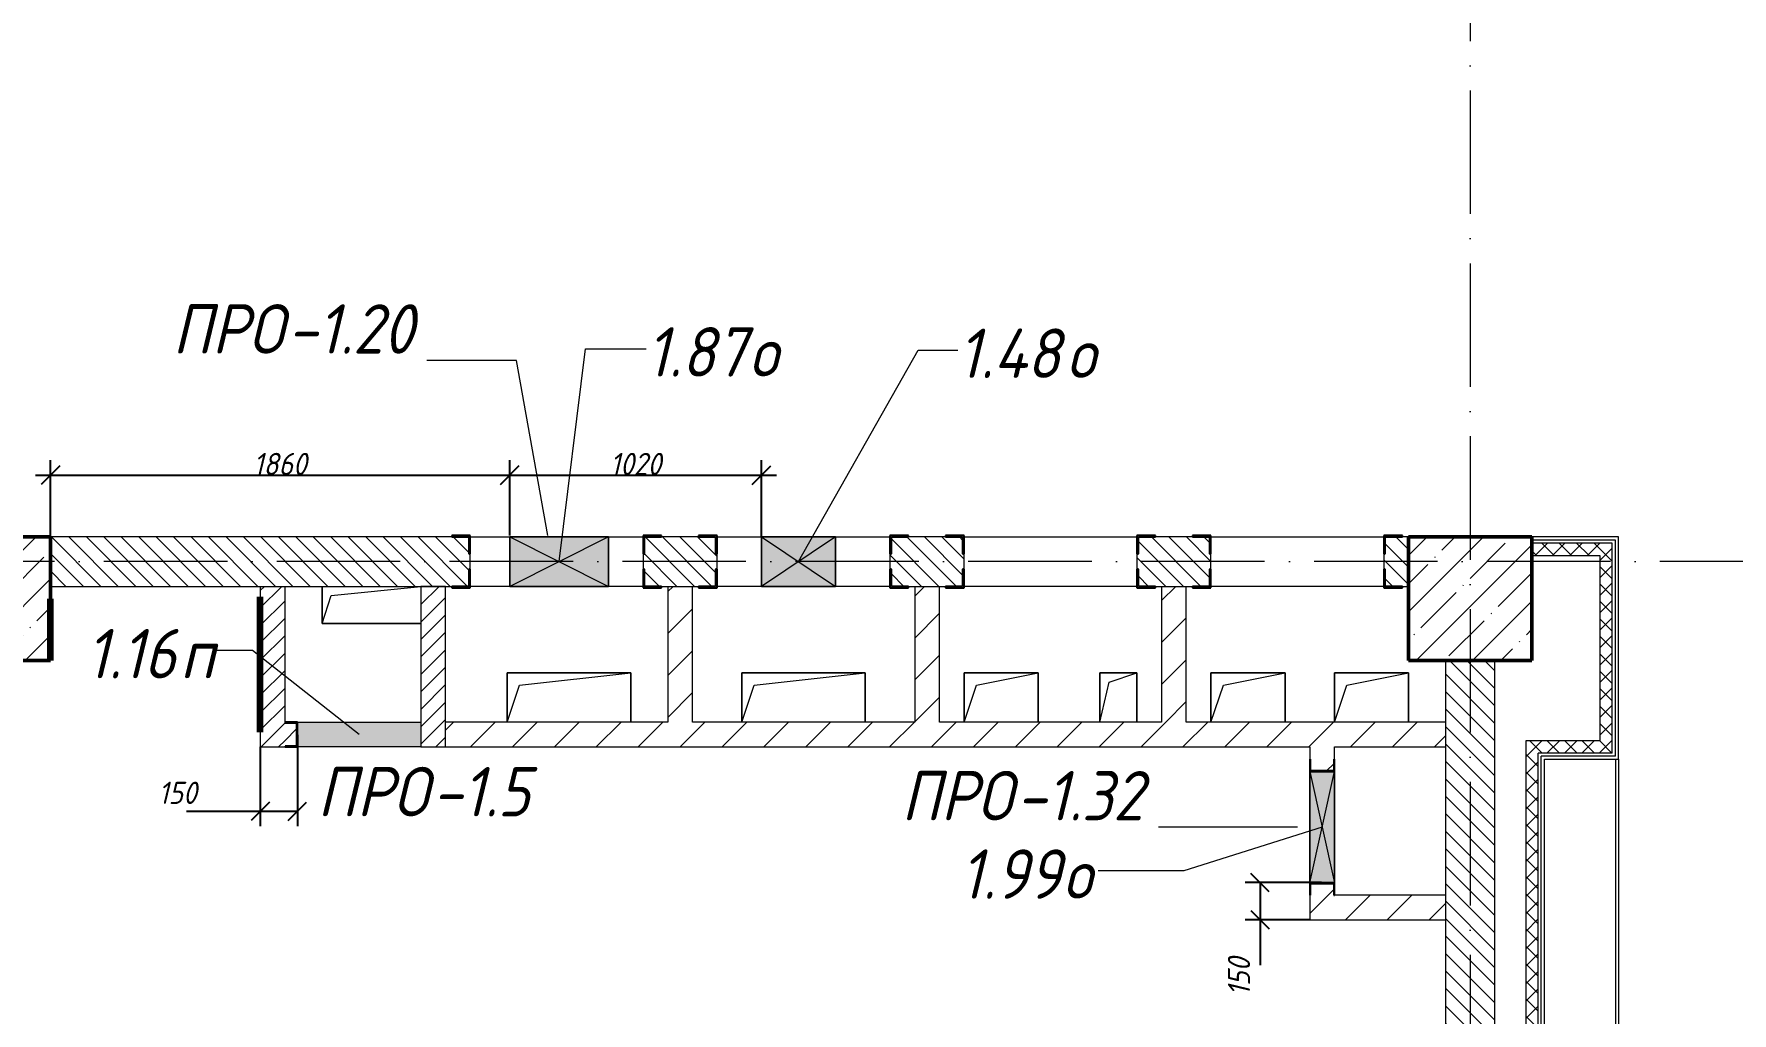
# Model space of a CAD drawing. Header units: millimetres. Extents: x -401725 to 250493, y 305116 to 802890.
# Drawn here: x -127832 to -120955, y 520269 to 524234 of the extents above; entities that cross this region are included whole.
import ezdxf

# ---------------------------------------------------------------- set-up
doc = ezdxf.new("R2010")
doc.units = ezdxf.units.MM
doc.linetypes.add('50_200_ШТРИХ_1Т_ш5_п1_п1_', pattern=[700, 500, -100, 0, -100])
for name, color, linetype, lineweight in [('20.5.1) СТ-6.1 Замена плитки Дм. монт штук', 170, 'Continuous', 211), ('A-____-____-DIMS', 7, 'Continuous', 9), ('A-DETL-GENF-OTLN', 7, 'Continuous', 9), ('A-FLOR-____-OTLN', 7, 'Continuous', 9), ('A-GENM-____-IDEN', 7, 'Continuous', 9), ('A-GENM-____-MCUT', 7, 'Continuous', 25), ('A-GENM-____-OTLN', 7, 'Continuous', 9), ('A-GENM-____-OTLN-1', 7, 'Continuous', 25), ('A-GLAZ-____-IDEN', 7, 'Continuous', 9), ('A-GLAZ-____-OTLN', 7, 'Continuous', 9), ('A-WALL-____-MCUT', 7, 'Continuous', 13), ('A-WALL-____-MCUT-1', 7, 'Continuous', 9), ('A-WALL-____-PATT-1', 7, 'Continuous', 9), ('A-WALL-FNSH-MCUT-1', 7, 'Continuous', 9), ('I-WALL-____-OTLN', 7, 'Continuous', 9), ('S-COLS-____-MCUT', 7, 'Continuous', 50), ('S-COLS-____-OTLN', 7, 'Continuous', 9), ('S-GRID-____-OTLN-1', 7, '50_200_ШТРИХ_1Т_ш5_п1_п1_', 9)]:
    doc.layers.add(name, color=color, linetype=linetype, lineweight=lineweight)
doc.layers.add('A-WALL-____-PATT-3', color=9, linetype='Continuous', lineweight=9, true_color=0x808080)
doc.styles.add('ISOCPEUR_I_11', font='isocpeui.ttf', dxfattribs={"width": 0.9, "height": 200})
doc.styles.add('ISOCPEUR_I_7', font='isocpeui.ttf', dxfattribs={"width": 0.9, "height": 90})
doc.dimstyles.new('ISO-1_8_0_9К_СРЕДНИЙ_Кладочные_1', dxfattribs={"dimscale": 304.8, "dimtxt": 89.638306, "dimasz": 0.246063, "dimexe": 0.19685, "dimexo": 0, "dimgap": 0, "dimtad": 1, "dimdec": 3, "dimrnd": 0.001, "dimdsep": 46, "dimtxsty": 'ISOCPEUR_I_7', "dimblk1": 'OBLIQUE', "dimblk2": 'OBLIQUE', "dimsah": 1, "dimcen": 0.09, "dimdle": 0.19685, "dimazin": 0, "dimtfac": 1, "dimtdec": 4, "dimtix": 1, "dimtmove": 0, "dimatfit": 3, "dimfxl": 1, "dimtvp": 1, "dimtolj": 1, "dimtzin": 0, "dimarcsym": 2})
doc.dimstyles.new('ISO-1_8_0_9К_СРЕДНИЙ_Кладочные_2', dxfattribs={"dimscale": 304.8, "dimtxt": 89.638306, "dimasz": 0.246063, "dimexe": 0.19685, "dimexo": 0, "dimgap": 0, "dimtad": 1, "dimdec": 3, "dimrnd": 0.001, "dimdsep": 46, "dimtxsty": 'ISOCPEUR_I_7', "dimblk1": 'OBLIQUE', "dimblk2": 'OBLIQUE', "dimsah": 1, "dimcen": 0.09, "dimdle": 0.19685, "dimazin": 0, "dimtfac": 1, "dimtdec": 4, "dimtix": 1, "dimtmove": 1, "dimatfit": 3, "dimfxl": 1, "dimtvp": 1, "dimtolj": 1, "dimtzin": 0, "dimarcsym": 2})
pattern_1 = [(45, (-176515.07, 459015.94), (-84.85281, 84.85281), [])]
pattern_2 = [(45, (-176515.067, 459015.94), (-35.35534, 35.35534), [])]
pattern_3 = [(135, (-176515.067, 459015.94), (-35.35534, -35.35534), [])]
pattern_4 = [(45, (-176515.067, 459015.94), (-35.35534, 35.35534), []), (135, (-176515.067, 459015.94), (-35.35534, -35.35534), [])]

# ---------------------------------------------------------------- blocks, each defined once
blk = doc.blocks.new('BSC_Колонна _Прямоугольная - 500х500-V23-АР1_План отверстий 1 этажа в осях 1-64_Ю-ЯЯ')
at = {"layer": 'S-COLS-____-OTLN'}
h = blk.add_hatch(dxfattribs=at)
h.set_pattern_fill('FP_29', color=256, style=0, pattern_type=2)
h.set_pattern_definition([(45, (-54500, -62931.04), (-114.04925, 114.04925), []), (45, (-54385.95, -62931.04), (-114.04925, 114.04925), [201.613, -40.323, 3.353, -36.97])])
h.paths.add_polyline_path([(-250, -250), (250, -250), (250, 250), (-250, 250), (-250, -56.5)], flags=0)
at = {"layer": 'S-COLS-____-MCUT'}
for p, q in [((250, 250), (-250, 250)), ((-250, 250), (-250, -250)), ((250, -250), (250, 250)), ((-250, -250), (250, -250))]:
    blk.add_line(p, q, dxfattribs=at)
blk = doc.blocks.new('BSC_Колонна _Прямоугольная - 500х500-V51-АР1_План отверстий 1 этажа в осях 1-64_Ю-ЯЯ')
at = {"layer": 'S-COLS-____-OTLN'}
h = blk.add_hatch(dxfattribs=at)
h.set_pattern_fill('FP_58', color=256, style=0, pattern_type=2)
h.set_pattern_definition([(45, (-48500, -62931.04), (-114.04925, 114.04925), []), (45, (-48385.95, -62931.04), (-114.04925, 114.04925), [201.613, -40.323, 3.353, -36.97])])
h.paths.add_polyline_path([(-250, -250), (250, -250), (250, 250), (-250, 250)], flags=0)
at = {"layer": 'S-COLS-____-MCUT'}
for p, q in [((250, 250), (-250, 250)), ((-250, 250), (-250, -250)), ((250, -250), (250, 250)), ((-250, -250), (250, -250))]:
    blk.add_line(p, q, dxfattribs=at)
blk = doc.blocks.new('Фахверк_СКБ_Уголок - 200_4010-27904266-АР1_План отверстий 1 этажа в осях 1-64_Ю-ЯЯ')
at = {"layer": 'A-GENM-____-MCUT'}
for p, q in [((125, 156), (50, 156)), ((50, 156), (50, 150)), ((50, 150), (119, 150)), ((119, 150), (119, 81)), ((125, 81), (125, 156)), ((119, 81), (125, 81)), ((125, 19), (119, 19)), ((119, 19), (119, -50)), ((125, -56), (125, 19)), ((119, -50), (50, -50)), ((50, -50), (50, -56)), ((50, -56), (125, -56))]:
    blk.add_line(p, q, dxfattribs=at)
blk = doc.blocks.new('Фахверк_СКБ_Уголок - 200_4010_1-27904659-АР1_План отверстий 1 этажа в осях 1-64_Ю-ЯЯ')
at = {"layer": 'A-GENM-____-MCUT'}
for p, q in [((125, 156), (50, 156)), ((50, 156), (50, 150)), ((50, 150), (119, 150)), ((119, 150), (119, 81)), ((125, 81), (125, 156)), ((119, 81), (125, 81)), ((125, 19), (119, 19)), ((119, 19), (119, -50)), ((125, -56), (125, 19)), ((119, -50), (50, -50)), ((50, -50), (50, -56)), ((50, -56), (125, -56))]:
    blk.add_line(p, q, dxfattribs=at)
blk = doc.blocks.new('154_Стойка_СКБ_Уголок - СМ-2230_200-28216496-АР1_План отверстий 1 этажа в осях 1-64_Ю-ЯЯ')
at = {"layer": 'A-GENM-____-MCUT'}
for p, q in [((125, 156), (125, 81)), ((200, 156), (125, 156)), ((131, 81), (131, 150)), ((131, 150), (200, 150)), ((200, 150), (200, 156)), ((125, 81), (131, 81)), ((131, 19), (125, 19)), ((125, 19), (125, -56)), ((131, -50), (131, 19)), ((125, -56), (200, -56)), ((200, -50), (131, -50)), ((200, -56), (200, -50))]:
    blk.add_line(p, q, dxfattribs=at)
blk = doc.blocks.new('AR_Отверстие Ниша - Лючок-32403342-АР1_План отверстий 1 этажа в осях 1-64_Ю-ЯЯ')
at = {"layer": 'A-GLAZ-____-OTLN'}
blk.add_hatch(color=256, dxfattribs=at).paths.add_polyline_path([(-250, 50), (-250, -50), (250, -50), (250, 50)], flags=0)
for p, q in [((-250, 50), (250, 50)), ((-250, -50), (-250, 50)), ((250, -50), (-250, -50))]:
    blk.add_line(p, q, dxfattribs=at)
blk = doc.blocks.new('154_Фахверк_СКБ_Швеллер - Тип_100_4010_1-28088705-АР1_План отверстий 1 этажа в осях 1-64_Ю-ЯЯ')
at = {"layer": 'A-GENM-____-MCUT'}
for p, q in [((175, 50), (125, 50)), ((125, 50), (125, -50)), ((128, 47), (175, 47)), ((128, -47), (128, 47)), ((175, 47), (175, 50)), ((125, -50), (175, -50)), ((175, -47), (128, -47)), ((175, -50), (175, -47))]:
    blk.add_line(p, q, dxfattribs=at)
blk = doc.blocks.new('AR_Отверстие прямоугольное _в плите_ - AR_Отверстие прямоугольное _в плите_-V177-АР1_План отверстий 1 этажа в осях 1-64_Ю-ЯЯ')
at = {"layer": 'A-GENM-____-OTLN'}
for p, q in [((250, 100), (-250, 100)), ((-250, 100), (-250, -100)), ((-200, 50), (250, 100)), ((250, -100), (250, 100)), ((-250, -100), (-200, 50))]:
    blk.add_line(p, q, dxfattribs=at)
blk = doc.blocks.new('AR_Отверстие прямоугольное _в плите_ - AR_Отверстие прямоугольное _в плите_-30423629-АР1_План отверстий 1 этажа в осях 1-64_Ю-ЯЯ')
at = {"layer": 'A-GENM-____-OTLN'}
for p, q in [((150, 100), (-150, 100)), ((-150, 100), (-150, -100)), ((-100, 50), (150, 100)), ((150, -100), (150, 100)), ((-150, -100), (-100, 50))]:
    blk.add_line(p, q, dxfattribs=at)
blk = doc.blocks.new('AR_Отверстие прямоугольное _в плите_ - AR_Отверстие прямоугольное _в плите_-30423631-АР1_План отверстий 1 этажа в осях 1-64_Ю-ЯЯ')
at = {"layer": 'A-GENM-____-OTLN'}
for p, q in [((75, 100), (-75, 100)), ((-75, 100), (-75, -100)), ((-37.5, 62.5), (75, 100)), ((75, -100), (75, 100)), ((-75, -100), (-37.5, 62.5))]:
    blk.add_line(p, q, dxfattribs=at)
blk = doc.blocks.new('AR_Отверстие прямоугольное _в плите_ - AR_Отверстие прямоугольное _в плите_-30459225-АР1_План отверстий 1 этажа в осях 1-64_Ю-ЯЯ')
at = {"layer": 'A-GENM-____-OTLN'}
for p, q in [((-200, 75), (-200, -75)), ((-162.5, 37.5), (200, 75)), ((-200, -75), (-162.5, 37.5)), ((-200, -75), (200, -75))]:
    blk.add_line(p, q, dxfattribs=at)
blk = doc.blocks.new('AR_Отверстие прямоугольное _в стене_ - AR_Отверстие прямоугольное _в стене__ЭОМ-36397923-АР1_План отверстий 1 этажа в осях 1-64_Ю-ЯЯ')
at = {"layer": 'A-GLAZ-____-OTLN'}
blk.add_hatch(color=256, dxfattribs=at).paths.add_polyline_path([(200, -100), (200, 100), (-200, 100), (-200, -100)], flags=0)
at = {"layer": 'A-DETL-GENF-OTLN'}
for p, q in [((-200, -100), (-200, 100)), ((-200, 100), (200, 100)), ((200, 100), (-200, -100)), ((-200, 100), (200, -100)), ((200, 100), (-200, 100)), ((-200, 100), (-200, -100)), ((200, 100), (200, -100)), ((200, -100), (200, 100)), ((200, -100), (-200, -100)), ((-200, -100), (200, -100))]:
    blk.add_line(p, q, dxfattribs=at)
blk = doc.blocks.new('AR_Отверстие прямоугольное _в стене__БезПР - AR_Отверстие прямоугольное _в стене__БезПР-36392850-АР1_План отверстий 1 этажа в осях 1-64_Ю-ЯЯ')
at = {"layer": 'A-GLAZ-____-OTLN'}
blk.add_hatch(color=256, dxfattribs=at).paths.add_polyline_path([(150, -100), (150, 100), (-150, 100), (-150, -100)], flags=0)
at = {"layer": 'A-DETL-GENF-OTLN'}
for p, q in [((-150, -100), (-150, 100)), ((-150, 100), (150, 100)), ((150, 100), (-150, -100)), ((-150, 100), (150, -100)), ((150, 100), (-150, 100)), ((-150, 100), (-150, -100)), ((150, 100), (150, -100)), ((150, -100), (150, 100)), ((150, -100), (-150, -100)), ((-150, -100), (150, -100))]:
    blk.add_line(p, q, dxfattribs=at)
blk = doc.blocks.new('AR_Отверстие прямоугольное _в стене_ - AR_Отверстие прямоугольное _в стене__ОВ-36692860-АР1_План отверстий 1 этажа в осях 1-64_Ю-ЯЯ')
at = {"layer": 'A-GLAZ-____-OTLN'}
blk.add_hatch(color=256, dxfattribs=at).paths.add_polyline_path([(-225, -50), (225, -50), (225, 50), (-225, 50), (-225, -47)], flags=0)
at = {"layer": 'A-DETL-GENF-OTLN'}
for p, q in [((-225, 50), (225, 50)), ((225, 50), (-225, -50)), ((-225, 50), (225, -50)), ((225, 50), (-225, 50)), ((225, -50), (-225, -50)), ((-225, -50), (225, -50))]:
    blk.add_line(p, q, dxfattribs=at)
blk = doc.blocks.new('154_Фахверк_СКБ_Швеллер - Тип_100_4010_1-36655149-АР1_План отверстий 1 этажа в осях 1-64_Ю-ЯЯ')
at = {"layer": 'A-GENM-____-MCUT'}
for p, q in [((175, 50), (125, 50)), ((125, 50), (125, -50)), ((128, 47), (175, 47)), ((128, -47), (128, 47)), ((175, 47), (175, 50)), ((125, -50), (175, -50)), ((175, -47), (128, -47)), ((175, -50), (175, -47))]:
    blk.add_line(p, q, dxfattribs=at)
blk = doc.blocks.new('_Oblique')
at = {"color": 0, "linetype": 'ByBlock', "lineweight": -2}
blk.add_line((-0.5, -0.5), (0.5, 0.5), dxfattribs=at)
blk = doc.blocks.new('*D13612')
at = {"layer": 'A-____-____-DIMS', "color": 0, "lineweight": -2, "transparency": 16777216}
for p, q in [((-126915.1, 521347), (-126915.1, 521025.8)), ((-126765.1, 521395), (-126765.1, 521025.8)), ((-126915.1, 521085.8), (-127213.5, 521085.8)), ((-126765.1, 521085.8), (-126975.1, 521085.8))]:
    blk.add_line(p, q, dxfattribs=at)
at = {"layer": 'Defpoints', "color": 0, "transparency": 16777216}
for p in [(-126915.1, 521347), (-126765.1, 521395), (-126765.1, 521085.8)]:
    blk.add_point(p, dxfattribs=at)
at = {"layer": 'A-____-____-DIMS', "color": 0, "lineweight": -2, "transparency": 16777216, "xscale": 75, "yscale": 75, "zscale": 75, "rotation": 180}
blk.add_blockref('_Oblique', (-126915.1, 521085.8), dxfattribs=at)
at = {"layer": 'A-____-____-DIMS', "color": 0, "lineweight": -2, "transparency": 16777216, "xscale": 75, "yscale": 75, "zscale": 75}
blk.add_blockref('_Oblique', (-126765.1, 521085.8), dxfattribs=at)
at = {"layer": 'A-____-____-DIMS', "color": 0, "transparency": 16777216, "insert": (-127327.4, 521205.8), "char_height": 90, "width": 368.207, "attachment_point": 1, "line_spacing_factor": 1.149209, "style": 'ISOCPEUR_I_7'}
blk.add_mtext('\\A1;150', dxfattribs=at)
blk = doc.blocks.new('*D13622')
at = {"layer": 'A-____-____-DIMS', "color": 0, "lineweight": -2, "transparency": 16777216}
for p, q in [((-127765.1, 522197), (-127765.1, 522507.5)), ((-125905.1, 522203), (-125905.1, 522507.5)), ((-127825.1, 522447.5), (-125845.1, 522447.5))]:
    blk.add_line(p, q, dxfattribs=at)
at = {"layer": 'Defpoints', "color": 0, "transparency": 16777216}
for p in [(-125905.1, 522447.5), (-127765.1, 522197), (-125905.1, 522203)]:
    blk.add_point(p, dxfattribs=at)
at = {"layer": 'A-____-____-DIMS', "color": 0, "lineweight": -2, "transparency": 16777216, "xscale": 75, "yscale": 75, "zscale": 75, "rotation": 180}
blk.add_blockref('_Oblique', (-127765.1, 522447.5), dxfattribs=at)
at = {"layer": 'A-____-____-DIMS', "color": 0, "lineweight": -2, "transparency": 16777216, "xscale": 75, "yscale": 75, "zscale": 75}
blk.add_blockref('_Oblique', (-125905.1, 522447.5), dxfattribs=at)
at = {"layer": 'A-____-____-DIMS', "color": 0, "transparency": 16777216, "insert": (-126835.1, 522492.5), "char_height": 90, "width": 504.733, "attachment_point": 5, "style": 'ISOCPEUR_I_7'}
blk.add_mtext('\\A1;1860', dxfattribs=at)
blk = doc.blocks.new('*D13623')
at = {"layer": 'A-____-____-DIMS', "color": 0, "lineweight": -2, "transparency": 16777216}
for p, q in [((-125905.1, 522203), (-125905.1, 522507.5)), ((-124885.1, 522197), (-124885.1, 522507.5)), ((-125965.1, 522447.5), (-124825.1, 522447.5))]:
    blk.add_line(p, q, dxfattribs=at)
at = {"layer": 'Defpoints', "color": 0, "transparency": 16777216}
for p in [(-124885.1, 522447.5), (-125905.1, 522203), (-124885.1, 522197)]:
    blk.add_point(p, dxfattribs=at)
at = {"layer": 'A-____-____-DIMS', "color": 0, "lineweight": -2, "transparency": 16777216, "xscale": 75, "yscale": 75, "zscale": 75, "rotation": 180}
blk.add_blockref('_Oblique', (-125905.1, 522447.5), dxfattribs=at)
at = {"layer": 'A-____-____-DIMS', "color": 0, "lineweight": -2, "transparency": 16777216, "xscale": 75, "yscale": 75, "zscale": 75}
blk.add_blockref('_Oblique', (-124885.1, 522447.5), dxfattribs=at)
at = {"layer": 'A-____-____-DIMS', "color": 0, "transparency": 16777216, "insert": (-125395.1, 522492.5), "char_height": 90, "width": 504.733, "attachment_point": 5, "style": 'ISOCPEUR_I_7'}
blk.add_mtext('\\A1;1020', dxfattribs=at)
blk = doc.blocks.new('*D13650')
at = {"layer": 'A-____-____-DIMS', "color": 0, "lineweight": -2, "transparency": 16777216}
for p, q in [((-122617.1, 520797), (-122926.4, 520797)), ((-122866.4, 520797), (-122866.4, 520587)), ((-122665.1, 520647), (-122926.4, 520647)), ((-122866.4, 520647), (-122866.4, 520462.6))]:
    blk.add_line(p, q, dxfattribs=at)
at = {"layer": 'Defpoints', "color": 0, "transparency": 16777216}
for p in [(-122866.4, 520797), (-122617.1, 520797), (-122665.1, 520647)]:
    blk.add_point(p, dxfattribs=at)
at = {"layer": 'A-____-____-DIMS', "color": 0, "lineweight": -2, "transparency": 16777216, "xscale": 75, "yscale": 75, "zscale": 75}
for p, rotation in [((-122866.4, 520797), 90), ((-122866.4, 520647), 270)]:
    blk.add_blockref('_Oblique', p, dxfattribs=dict(at, rotation=rotation))
at = {"layer": 'A-____-____-DIMS', "color": 0, "transparency": 16777216, "insert": (-122996.6, 520338.4), "char_height": 90, "width": 368.207, "attachment_point": 1, "rotation": 90, "line_spacing_factor": 1.149209, "style": 'ISOCPEUR_I_7'}
blk.add_mtext('\\A1;150', dxfattribs=at)

msp = doc.modelspace()

# ---------------------------------------------------------------- hatches: boundary and pattern name
at = {"layer": 'A-WALL-____-PATT-1'}
h = msp.add_hatch(dxfattribs=at)
h.set_pattern_fill('FP_6', color=256, style=0, pattern_type=2)
h.set_pattern_definition(pattern_3)
h.paths.add_polyline_path([(-123290.0675, 521996.983), (-123071.0675, 521996.983), (-123071.0675, 522065.983), (-123065.0675, 522065.983), (-123065.0675, 522127.983), (-123071.0675, 522127.983), (-123071.0675, 522196.983), (-123359.0675, 522196.983), (-123359.0675, 522127.983), (-123365.0675, 522127.983), (-123365.0675, 522065.983), (-123359.0675, 522065.983), (-123359.0675, 521996.983)], flags=0)
h.paths.add_polyline_path([(-124140.0675, 521996.983), (-124071.0675, 521996.983), (-124071.0675, 522065.983), (-124065.0675, 522065.983), (-124065.0675, 522127.983), (-124071.0675, 522127.983), (-124071.0675, 522196.983), (-124359.0675, 522196.983), (-124359.0675, 522127.983), (-124365.0675, 522127.983), (-124365.0675, 522065.983), (-124359.0675, 522065.983), (-124359.0675, 521996.983), (-124290.0675, 521996.983)], flags=0)
h.paths.add_polyline_path([(-122290.0675, 521996.983), (-122265.0675, 521996.983), (-122265.0675, 522196.983), (-122359.0675, 522196.983), (-122359.0675, 522127.983), (-122365.0675, 522127.983), (-122365.0675, 522065.983), (-122359.0675, 522065.983), (-122359.0675, 521996.983)], flags=0)
h.paths.add_polyline_path([(-125290.0675, 521996.983), (-125071.0675, 521996.983), (-125071.0675, 522065.983), (-125065.0675, 522065.983), (-125065.0675, 522127.983), (-125071.0675, 522127.983), (-125071.0675, 522196.983), (-125359.0675, 522196.983), (-125359.0675, 522127.983), (-125365.0675, 522127.983), (-125365.0675, 522065.983), (-125359.0675, 522065.983), (-125359.0675, 521996.983)], flags=0)
h.paths.add_polyline_path([(-126156.7072, 521996.983), (-126071.0675, 521996.983), (-126071.0675, 522065.983), (-126065.0675, 522065.983), (-126065.0675, 522127.983), (-126071.0675, 522127.983), (-126071.0675, 522196.983), (-127765.0675, 522196.983), (-127765.0675, 521996.983), (-127040.4575, 521996.983)], flags=0)
h = msp.add_hatch(dxfattribs=at)
h.set_pattern_fill('FP_5', color=256, style=0, pattern_type=2)
h.set_pattern_definition(pattern_2)
h.paths.add_polyline_path([(-126815.0675, 521346.983), (-126815.0675, 521996.983), (-126915.0675, 521996.983), (-126915.0675, 521346.983)], flags=0)
h = msp.add_hatch(dxfattribs=at)
h.set_pattern_fill('FP_5', color=256, style=0, pattern_type=2)
h.set_pattern_definition(pattern_2)
h.paths.add_polyline_path([(-126165.0675, 521346.983), (-126165.0675, 521996.983), (-126265.0675, 521996.983), (-126265.0675, 521346.983)], flags=0)
h = msp.add_hatch(dxfattribs=at)
h.set_pattern_fill('FP_4', color=256, style=0, pattern_type=2)
h.set_pattern_definition(pattern_1)
h.paths.add_polyline_path([(-125165.0675, 521446.983), (-125165.0675, 521996.983), (-125265.0675, 521996.983), (-125265.0675, 521446.983)], flags=0)
h = msp.add_hatch(dxfattribs=at)
h.set_pattern_fill('FP_4', color=256, style=0, pattern_type=2)
h.set_pattern_definition(pattern_1)
h.paths.add_polyline_path([(-124165.0675, 521446.983), (-124165.0675, 521996.983), (-124265.0675, 521996.983), (-124265.0675, 521446.983)], flags=0)
h = msp.add_hatch(dxfattribs=at)
h.set_pattern_fill('FP_4', color=256, style=0, pattern_type=2)
h.set_pattern_definition(pattern_1)
h.paths.add_polyline_path([(-123165.0675, 521446.983), (-123165.0675, 521996.983), (-123265.0675, 521996.983), (-123265.0675, 521446.983)], flags=0)
h = msp.add_hatch(dxfattribs=at)
h.set_pattern_fill('FP_6', color=256, style=0, pattern_type=2)
h.set_pattern_definition(pattern_3)
h.paths.add_polyline_path([(-122115.0675, 514696.983), (-121915.0675, 514696.983), (-121915.0675, 518196.983), (-121984.0675, 518196.983), (-121984.0675, 518202.983), (-121915.0675, 518202.983), (-121915.0675, 521696.983), (-122115.0675, 521696.983), (-122115.0675, 518202.983), (-122046.0675, 518202.983), (-122046.0675, 518196.983), (-122115.0675, 518196.983), (-122115.0675, 516239.7989)], flags=0)
h = msp.add_hatch(dxfattribs=at)
h.set_pattern_fill('FP_5', color=256, style=0, pattern_type=2)
h.set_pattern_definition(pattern_2)
h.paths.add_polyline_path([(-126768.0675, 521349.983), (-126768.0675, 521443.983), (-126815.0675, 521443.983), (-126815.0675, 521349.983)], flags=0)
h = msp.add_hatch(dxfattribs=at)
h.set_pattern_fill('FP_4', color=256, style=0, pattern_type=2)
h.set_pattern_definition(pattern_1)
h.paths.add_polyline_path([(-122565.0675, 521346.983), (-122115.0675, 521346.983), (-122115.0675, 521446.983), (-126165.0675, 521446.983), (-126165.0675, 521346.983), (-122621.7058, 521346.983)], flags=0)
h = msp.add_hatch(dxfattribs=at)
h.set_pattern_fill('FP_4', color=256, style=0, pattern_type=2)
h.set_pattern_definition(pattern_1)
h.paths.add_polyline_path([(-122568.0675, 520746.983), (-122568.0675, 520793.983), (-122662.0675, 520793.983), (-122662.0675, 520746.983), (-122615.0675, 520746.983)], flags=0)
h.paths.add_polyline_path([(-122568.0675, 521249.983), (-122568.0675, 521296.983), (-122565.0675, 521296.983), (-122565.0675, 521346.983), (-122665.0675, 521346.983), (-122665.0675, 521296.983), (-122662.0675, 521296.983), (-122662.0675, 521249.983), (-122621.7058, 521249.983)], flags=0)
h = msp.add_hatch(dxfattribs=at)
h.set_pattern_fill('FP_4', color=256, style=0, pattern_type=2)
h.set_pattern_definition(pattern_1)
h.paths.add_polyline_path([(-122665.0675, 520646.983), (-122115.0675, 520646.983), (-122115.0675, 520746.983), (-122665.0675, 520746.983)], flags=0)
at = {"layer": 'A-WALL-____-PATT-3'}
h = msp.add_hatch(dxfattribs=at)
h.set_pattern_fill('FP_7', color=256, style=0, pattern_type=2)
h.set_pattern_definition(pattern_4)
h.paths.add_polyline_path([(-121490.0675, 522121.983), (-121440.0675, 522121.983), (-121440.0675, 522171.983), (-121765.0675, 522171.983), (-121765.0675, 522121.983), (-121737.9555, 522121.983)], flags=0)
h = msp.add_hatch(dxfattribs=at)
h.set_pattern_fill('FP_7', color=256, style=0, pattern_type=2)
h.set_pattern_definition(pattern_4)
h.paths.add_polyline_path([(-121440.5892, 514452.983), (-121440.0675, 514452.983), (-121440.0675, 515071.983), (-121490.0675, 515071.983), (-121490.0675, 514452.983)], flags=0)
h.paths.add_polyline_path([(-121490.0675, 517771.983), (-121440.0675, 517771.983), (-121440.0675, 518621.983), (-121490.0675, 518621.983), (-121490.0675, 517821.983)], flags=0)
h.paths.add_polyline_path([(-121440.0675, 521321.983), (-121440.0675, 522121.983), (-121490.0675, 522121.983), (-121490.0675, 521321.983)], flags=0)
h = msp.add_hatch(dxfattribs=at)
h.set_pattern_fill('FP_7', color=256, style=0, pattern_type=2)
h.set_pattern_definition(pattern_4)
h.paths.add_polyline_path([(-121790.0675, 518571.983), (-121740.0675, 518571.983), (-121740.0675, 521371.983), (-121790.0675, 521371.983), (-121790.0675, 519468.7691)], flags=0)
h = msp.add_hatch(dxfattribs=at)
h.set_pattern_fill('FP_7', color=256, style=0, pattern_type=2)
h.set_pattern_definition(pattern_4)
h.paths.add_polyline_path([(-121737.9555, 521321.983), (-121490.0675, 521321.983), (-121490.0675, 521371.983), (-121740.0675, 521371.983), (-121740.0675, 521321.983)], flags=0)

# ---------------------------------------------------------------- linework, layer by layer
at = {"layer": '20.5.1) СТ-6.1 Замена плитки Дм. монт штук'}
for points in [[(-127765.0675, 521696.983), (-127765.0675, 521946.983)], [(-126915.0675, 521406.1468), (-126915.0675, 521954.6809)]]:
    msp.add_lwpolyline(points, dxfattribs=at)
at = {"layer": 'A-FLOR-____-OTLN'}
for p, q in [((-126665.0675, 521846.983), (-126665.0675, 521996.983)), ((-126265.0675, 521846.983), (-126665.0675, 521846.983)), ((-125915.0675, 521646.983), (-125415.0675, 521646.983)), ((-125915.0675, 521446.983), (-125915.0675, 521646.983)), ((-125415.0675, 521646.983), (-125415.0675, 521446.983)), ((-124965.0675, 521646.983), (-124465.0675, 521646.983)), ((-124965.0675, 521446.983), (-124965.0675, 521646.983)), ((-124465.0675, 521646.983), (-124465.0675, 521446.983)), ((-124065.0675, 521646.983), (-123765.0675, 521646.983)), ((-124065.0675, 521446.983), (-124065.0675, 521646.983)), ((-123765.0675, 521646.983), (-123765.0675, 521446.983)), ((-123515.0675, 521646.983), (-123365.0675, 521646.983)), ((-123515.0675, 521446.983), (-123515.0675, 521646.983)), ((-123365.0675, 521646.983), (-123365.0675, 521446.983)), ((-123065.0675, 521646.983), (-122765.0675, 521646.983)), ((-123065.0675, 521446.983), (-123065.0675, 521646.983)), ((-122765.0675, 521646.983), (-122765.0675, 521446.983)), ((-122565.0675, 521646.983), (-122265.0675, 521646.983)), ((-122565.0675, 521446.983), (-122565.0675, 521646.983)), ((-122265.0675, 521646.983), (-122265.0675, 521446.983))]:
    msp.add_line(p, q, dxfattribs=at)
at = {"layer": 'A-GENM-____-IDEN'}
for p, q in [((-125877.0268, 522912.0687), (-126240.8497, 522912.0687)), ((-125750.0675, 522202.983), (-125877.0268, 522912.0687)), ((-122715.0675, 521021.983), (-123277.2978, 521021.983))]:
    msp.add_line(p, q, dxfattribs=at)
at = {"layer": 'A-GLAZ-____-IDEN'}
for p, q in [((-125705.0675, 522096.983), (-125598.0444, 522958.7915)), ((-125598.0444, 522958.7915), (-125352.0529, 522958.7915)), ((-124735.0675, 522096.983), (-124250.8863, 522953.1588)), ((-124250.8863, 522953.1588), (-124090.032, 522953.1588)), ((-126947.3054, 521736.7943), (-127096.1224, 521736.7943)), ((-126515.0675, 521396.983), (-126947.3054, 521736.7943)), ((-122615.0675, 521021.983), (-123175.5198, 520844.2818)), ((-123175.5198, 520844.2818), (-123521.4029, 520844.2818))]:
    msp.add_line(p, q, dxfattribs=at)
at = {"layer": 'A-WALL-____-MCUT'}
for p, q in [((-126140.0675, 522196.983), (-127765.0675, 522196.983)), ((-125140.0675, 522196.983), (-125290.0675, 522196.983)), ((-124140.0675, 522196.983), (-124290.0675, 522196.983)), ((-123140.0675, 522196.983), (-123290.0675, 522196.983)), ((-122265.0675, 522196.983), (-122290.0675, 522196.983)), ((-121440.0675, 522171.983), (-121765.0675, 522171.983)), ((-121440.0675, 521321.983), (-121440.0675, 522171.983)), ((-126065.0675, 522065.983), (-126065.0675, 522127.983)), ((-125365.0675, 522127.983), (-125365.0675, 522065.983)), ((-125065.0675, 522065.983), (-125065.0675, 522127.983)), ((-124365.0675, 522127.983), (-124365.0675, 522065.983)), ((-124065.0675, 522065.983), (-124065.0675, 522127.983)), ((-123365.0675, 522127.983), (-123365.0675, 522065.983)), ((-123065.0675, 522065.983), (-123065.0675, 522127.983)), ((-122365.0675, 522127.983), (-122365.0675, 522065.983)), ((-121765.0675, 522121.983), (-121490.0675, 522121.983)), ((-121490.0675, 522121.983), (-121490.0675, 521371.983)), ((-127765.0675, 521996.983), (-126140.0675, 521996.983)), ((-125290.0675, 521996.983), (-125140.0675, 521996.983)), ((-124290.0675, 521996.983), (-124140.0675, 521996.983)), ((-123290.0675, 521996.983), (-123140.0675, 521996.983)), ((-122290.0675, 521996.983), (-122265.0675, 521996.983)), ((-122115.0675, 521696.983), (-122115.0675, 518271.983)), ((-121915.0675, 518271.983), (-121915.0675, 521696.983)), ((-121790.0675, 521371.983), (-121790.0675, 518571.983)), ((-121490.0675, 521371.983), (-121790.0675, 521371.983)), ((-121740.0675, 518621.983), (-121740.0675, 521321.983)), ((-121440.0675, 521321.983), (-121740.0675, 521321.983))]:
    msp.add_line(p, q, dxfattribs=at)
at = {"layer": 'A-WALL-____-MCUT-1'}
for p, q in [((-121427.5675, 522184.483), (-121765.0675, 522184.483)), ((-121427.5675, 521309.483), (-121427.5675, 522184.483)), ((-121727.5675, 518634.483), (-121727.5675, 521309.483)), ((-121427.5675, 521309.483), (-121727.5675, 521309.483))]:
    msp.add_line(p, q, dxfattribs=at)
at = {"layer": 'A-WALL-FNSH-MCUT-1'}
for p, q in [((-121415.0675, 522196.983), (-121765.0675, 522196.983)), ((-121415.0675, 521296.983), (-121415.0675, 522196.983)), ((-126915.0675, 521996.983), (-126915.0675, 521346.983)), ((-126815.0675, 521446.983), (-126815.0675, 521996.983)), ((-126165.0675, 521996.983), (-126265.0675, 521996.983)), ((-126265.0675, 521996.983), (-126265.0675, 521446.983)), ((-126165.0675, 521346.983), (-126165.0675, 521996.983)), ((-125265.0675, 521996.983), (-125265.0675, 521446.983)), ((-125165.0675, 521446.983), (-125165.0675, 521996.983)), ((-124265.0675, 521996.983), (-124265.0675, 521446.983)), ((-124165.0675, 521446.983), (-124165.0675, 521996.983)), ((-123265.0675, 521996.983), (-123265.0675, 521446.983)), ((-123165.0675, 521446.983), (-123165.0675, 521996.983)), ((-125265.0675, 521446.983), (-126165.0675, 521446.983)), ((-124265.0675, 521446.983), (-125165.0675, 521446.983)), ((-123265.0675, 521446.983), (-124165.0675, 521446.983)), ((-122115.0675, 521446.983), (-123165.0675, 521446.983)), ((-126915.0675, 521346.983), (-126815.0675, 521346.983)), ((-126265.0675, 521346.983), (-122665.0675, 521346.983)), ((-122665.0675, 521346.983), (-122665.0675, 521296.983)), ((-122565.0675, 521346.983), (-122115.0675, 521346.983)), ((-122565.0675, 521296.983), (-122565.0675, 521346.983)), ((-121715.0675, 518646.983), (-121715.0675, 521296.983)), ((-121715.0675, 521296.983), (-121415.0675, 521296.983)), ((-122665.0675, 520746.983), (-122665.0675, 520646.983)), ((-122115.0675, 520746.983), (-122565.0675, 520746.983)), ((-122665.0675, 520646.983), (-122115.0675, 520646.983))]:
    msp.add_line(p, q, dxfattribs=at)
at = {"layer": 'I-WALL-____-OTLN'}
for p, q in [((-126065.0675, 522196.983), (-125905.0675, 522196.983)), ((-125505.0675, 522196.983), (-125365.0675, 522196.983)), ((-125065.0675, 522196.983), (-124885.0675, 522196.983)), ((-124585.0675, 522196.983), (-124365.0675, 522196.983)), ((-124065.0675, 522196.983), (-123365.0675, 522196.983)), ((-123065.0675, 522196.983), (-122365.0675, 522196.983)), ((-125905.0675, 521996.983), (-126065.0675, 521996.983)), ((-125365.0675, 521996.983), (-125505.0675, 521996.983)), ((-124885.0675, 521996.983), (-125065.0675, 521996.983)), ((-124365.0675, 521996.983), (-124585.0675, 521996.983)), ((-123365.0675, 521996.983), (-124065.0675, 521996.983)), ((-122365.0675, 521996.983), (-123065.0675, 521996.983)), ((-121427.5675, 521296.983), (-121427.5675, 518646.983)), ((-121415.0675, 521296.983), (-121415.0675, 518646.983))]:
    msp.add_line(p, q, dxfattribs=at)
at = {"layer": 'S-GRID-____-OTLN-1'}
for p, q in [((-122015.0675, 549908.7924), (-122015.0675, 511907.5288)), ((-72440.6609, 522096.983), (-181183.8377, 522096.983))]:
    msp.add_line(p, q, dxfattribs=at)

# ---------------------------------------------------------------- block references
at = {"layer": 'A-GENM-____-OTLN'}
for name, p in [('AR_Отверстие прямоугольное _в плите_ - AR_Отверстие прямоугольное _в плите_-30459225-АР1_План отверстий 1 этажа в осях 1-64_Ю-ЯЯ', (-126465.0675, 521921.983)), ('AR_Отверстие прямоугольное _в плите_ - AR_Отверстие прямоугольное _в плите_-V177-АР1_План отверстий 1 этажа в осях 1-64_Ю-ЯЯ', (-125665.0675, 521546.983)), ('AR_Отверстие прямоугольное _в плите_ - AR_Отверстие прямоугольное _в плите_-V177-АР1_План отверстий 1 этажа в осях 1-64_Ю-ЯЯ', (-124715.0675, 521546.983)), ('AR_Отверстие прямоугольное _в плите_ - AR_Отверстие прямоугольное _в плите_-30423629-АР1_План отверстий 1 этажа в осях 1-64_Ю-ЯЯ', (-123915.0675, 521546.983)), ('AR_Отверстие прямоугольное _в плите_ - AR_Отверстие прямоугольное _в плите_-30423631-АР1_План отверстий 1 этажа в осях 1-64_Ю-ЯЯ', (-123440.0675, 521546.983)), ('AR_Отверстие прямоугольное _в плите_ - AR_Отверстие прямоугольное _в плите_-30423629-АР1_План отверстий 1 этажа в осях 1-64_Ю-ЯЯ', (-122915.0675, 521546.983)), ('AR_Отверстие прямоугольное _в плите_ - AR_Отверстие прямоугольное _в плите_-30423629-АР1_План отверстий 1 этажа в осях 1-64_Ю-ЯЯ', (-122415.0675, 521546.983))]:
    msp.add_blockref(name, p, dxfattribs=at)
at = {"layer": 'A-GENM-____-OTLN-1'}
for name, p, rotation in [('154_Стойка_СКБ_Уголок - СМ-2230_200-28216496-АР1_План отверстий 1 этажа в осях 1-64_Ю-ЯЯ', (-125940.0675, 522146.983), 180), ('Фахверк_СКБ_Уголок - 200_4010_1-27904659-АР1_План отверстий 1 этажа в осях 1-64_Ю-ЯЯ', (-125240.0675, 522146.983), 180), ('Фахверк_СКБ_Уголок - 200_4010_1-27904659-АР1_План отверстий 1 этажа в осях 1-64_Ю-ЯЯ', (-124240.0675, 522146.983), 180), ('Фахверк_СКБ_Уголок - 200_4010_1-27904659-АР1_План отверстий 1 этажа в осях 1-64_Ю-ЯЯ', (-123240.0675, 522146.983), 180), ('Фахверк_СКБ_Уголок - 200_4010_1-27904659-АР1_План отверстий 1 этажа в осях 1-64_Ю-ЯЯ', (-122240.0675, 522146.983), 180), ('154_Фахверк_СКБ_Швеллер - Тип_100_4010_1-28088705-АР1_План отверстий 1 этажа в осях 1-64_Ю-ЯЯ', (-126640.0675, 521396.983), 180), ('154_Фахверк_СКБ_Швеллер - Тип_100_4010_1-36655149-АР1_План отверстий 1 этажа в осях 1-64_Ю-ЯЯ', (-122615.0675, 521121.983), 90), ('154_Фахверк_СКБ_Швеллер - Тип_100_4010_1-36655149-АР1_План отверстий 1 этажа в осях 1-64_Ю-ЯЯ', (-122615.0675, 520921.983), 270)]:
    msp.add_blockref(name, p, dxfattribs=dict(at, rotation=rotation))
for p in [(-125190.0675, 522046.983), (-124190.0675, 522046.983), (-123190.0675, 522046.983)]:
    msp.add_blockref('Фахверк_СКБ_Уголок - 200_4010-27904266-АР1_План отверстий 1 этажа в осях 1-64_Ю-ЯЯ', p, dxfattribs=at)
at = {"layer": 'A-GLAZ-____-OTLN'}
for name, p in [('AR_Отверстие прямоугольное _в стене_ - AR_Отверстие прямоугольное _в стене__ЭОМ-36397923-АР1_План отверстий 1 этажа в осях 1-64_Ю-ЯЯ', (-125705.0675, 522096.983)), ('AR_Отверстие прямоугольное _в стене__БезПР - AR_Отверстие прямоугольное _в стене__БезПР-36392850-АР1_План отверстий 1 этажа в осях 1-64_Ю-ЯЯ', (-124735.0675, 522096.983))]:
    msp.add_blockref(name, p, dxfattribs=at)
for name, p, rotation in [('AR_Отверстие Ниша - Лючок-32403342-АР1_План отверстий 1 этажа в осях 1-64_Ю-ЯЯ', (-126515.0675, 521396.983), 180), ('AR_Отверстие прямоугольное _в стене_ - AR_Отверстие прямоугольное _в стене__ОВ-36692860-АР1_План отверстий 1 этажа в осях 1-64_Ю-ЯЯ', (-122615.0675, 521021.983), 90)]:
    msp.add_blockref(name, p, dxfattribs=dict(at, rotation=rotation))
at = {"layer": 'S-COLS-____-OTLN'}
for name, p in [('BSC_Колонна _Прямоугольная - 500х500-V51-АР1_План отверстий 1 этажа в осях 1-64_Ю-ЯЯ', (-128015.0675, 521946.983)), ('BSC_Колонна _Прямоугольная - 500х500-V23-АР1_План отверстий 1 этажа в осях 1-64_Ю-ЯЯ', (-122015.0675, 521946.983))]:
    msp.add_blockref(name, p, dxfattribs=at)

# ---------------------------------------------------------------- texts
at = {"layer": 'A-GENM-____-IDEN', "char_height": 200, "attachment_point": 1, "style": 'ISOCPEUR_I_11'}
for s, insert, width in [('ПРО', (-127270.6549, 523139.1848), 562.784625), ('-1.20', (-126806.3112, 523139.1848), 663.79725), ('ПРО', (-126683.979, 521265.4104), 562.784625), ('-1.5', (-126219.6353, 521265.4104), 505.063125), ('ПРО', (-124319.0084, 521249.0991), 562.784625), ('-1.32', (-123854.6646, 521249.0991), 663.79725)]:
    msp.add_mtext(s, dxfattribs=dict(at, insert=insert, width=width))
at = {"layer": 'A-GLAZ-____-IDEN', "char_height": 200, "attachment_point": 1, "style": 'ISOCPEUR_I_11'}
for s, insert, width in [('1.87', (-125352.0529, 523046.4061), 505.063125), ('\\fISOCPEUR|b0|i1|c204|p34|;\\W.9;о', (-124935.3341, 523046.4061), 158.734125), ('1.48', (-124090.032, 523040.7733), 533.923875), ('\\fISOCPEUR|b0|i1|c204|p34|;\\W.9;о', (-123649.5007, 523040.7733), 158.734125), ('1.16', (-127620.481, 521824.4088), 461.772), ('\\fISOCPEUR|b0|i1|c204|p34|;\\W.9;п', (-127239.481, 521824.4088), 158.734125), ('1.99', (-124080.8545, 520931.8963), 505.063125), ('\\fISOCPEUR|b0|i1|c204|p34|;\\W.9;о', (-123664.1357, 520931.8963), 158.734125)]:
    msp.add_mtext(s, dxfattribs=dict(at, insert=insert, width=width))

# ---------------------------------------------------------------- dimensions: what is measured, and where the dimension line sits
at = {"layer": 'A-____-____-DIMS'}
for base, p1, p2, override, picture, middle in [((-125905.0675, 522447.4954), (-127765.0675, 522196.983), (-125905.0675, 522202.983), {"dimpost": '<>', "dimfxl": 1860.009677}, '*D13622', (-126835.0675, 522492.4954)), ((-124885.0675, 522447.4954), (-125905.0675, 522202.983), (-124885.0675, 522196.983), {"dimpost": '<>', "dimfxl": 1020.017647}, '*D13623', (-125395.0675, 522492.4954))]:
    dim = msp.add_linear_dim(base=base, p1=p1, p2=p2, dimstyle='ISO-1_8_0_9К_СРЕДНИЙ_Кладочные_2', override=override, dxfattribs=at)
    dim.commit()
    dim.dimension.update_dxf_attribs({"geometry": picture, "text_midpoint": middle})
dim = msp.add_linear_dim(base=(-126765.0675, 521085.8493), p1=(-126915.0675, 521346.983), p2=(-126765.0675, 521394.9562), dimstyle='ISO-1_8_0_9К_СРЕДНИЙ_Кладочные_1', override={"dimpost": '<>', "dimfxl": 157.484716}, dxfattribs=at)
dim.commit()
dim.dimension.update_dxf_attribs({"geometry": '*D13612', "text_midpoint": (-127143.3247, 521085.8493), "dimtype": 160})
dim = msp.add_linear_dim(base=(-122866.4433, 520796.983), p1=(-122665.0675, 520646.983), p2=(-122617.0942, 520796.983), angle=90, dimstyle='ISO-1_8_0_9К_СРЕДНИЙ_Кладочные_1', override={"dimpost": '<>', "dimfxl": 157.484716}, dxfattribs=at)
dim.commit()
dim.dimension.update_dxf_attribs({"geometry": '*D13650', "text_midpoint": (-122936.5819, 520462.5525), "dimtype": 160, "text_rotation": 90})

doc.saveas('drawing.dxf')
